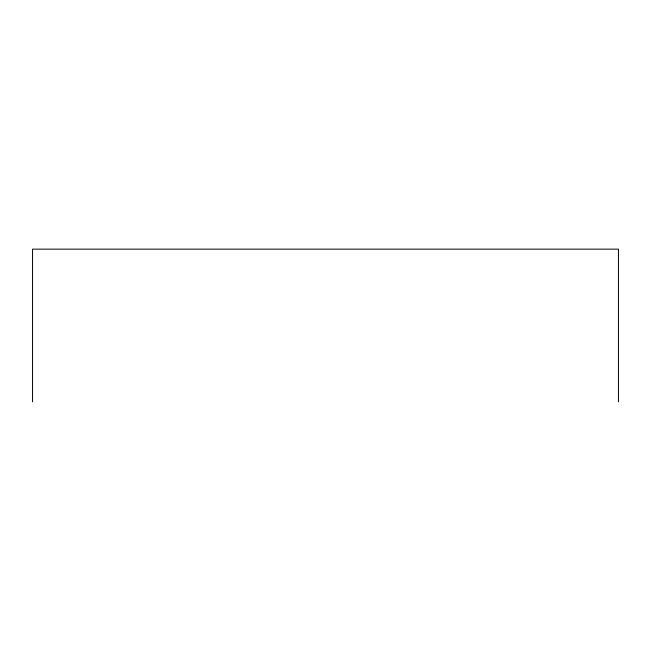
<?xml version="1.0" encoding="UTF-8"?>
<svg xmlns="http://www.w3.org/2000/svg" width="651" height="651" viewBox="0 0 651 651"><rect width="100%" height="100%" fill="white"/><g stroke="black" fill="none" stroke-linecap="round" stroke-linejoin="round"><path stroke-width="0.98" d="M618.45 401.854L618.45 249.146L32.55 249.146L32.55 401.854"/></g></svg>
